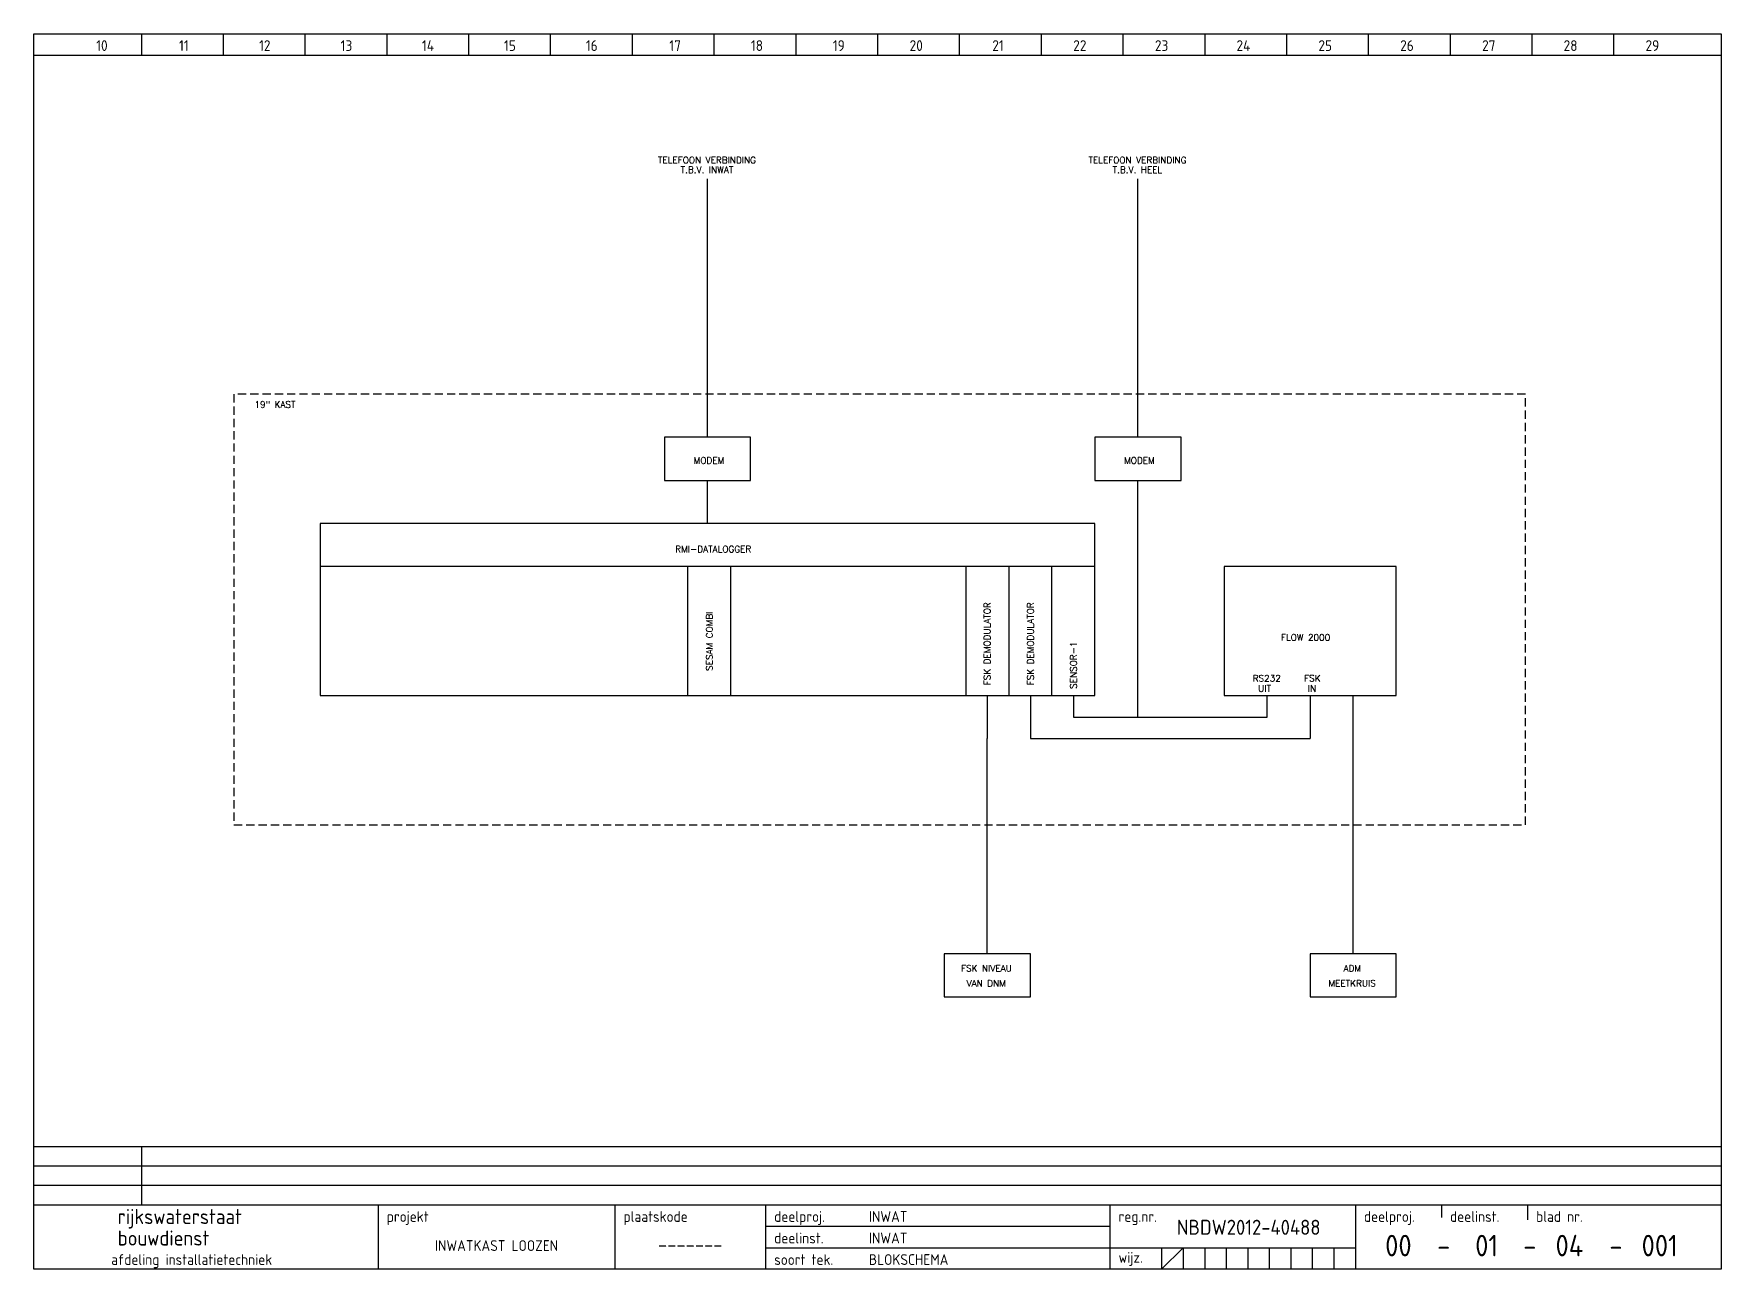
# Model space of a CAD drawing. Extents: x 20 to 412, y 5 to 292.
import ezdxf
from ezdxf.enums import TextEntityAlignment as Align

# ---------------------------------------------------------------- set-up
doc = ezdxf.new("R2010")
doc.units = 0
doc.header["$LTSCALE"] = 0.3
doc.header["$MEASUREMENT"] = 0
doc.linetypes.add('HIDDEN', pattern=[9.525, 6.35, -3.175])
for name, color, linetype in [('050', 2, 'CONTINUOUS'), ('40', 1, 'CONTINUOUS'), ('41', 2, 'CONTINUOUS'), ('42', 3, 'CONTINUOUS'), ('70', 1, 'CONTINUOUS'), ('71', 2, 'CONTINUOUS'), ('72', 3, 'CONTINUOUS'), ('L018', 7, 'CONTINUOUS')]:
    doc.layers.add(name, color=color, linetype=linetype)
doc.styles.add('NEN', font='ISO')
doc.styles.add('ROMAND', font='ROMAND.shx')

# ---------------------------------------------------------------- blocks, each defined once
blk = doc.blocks.new('NUMMERS')
at = {"layer": '70'}
for p, q in [((45, 292), (45, 287)), ((64, 292), (64, 287)), ((83, 292), (83, 287)), ((102, 292), (102, 287)), ((121, 292), (121, 287)), ((140, 292), (140, 287)), ((159, 292), (159, 287)), ((178, 292), (178, 287)), ((197, 292), (197, 287)), ((216, 292), (216, 287)), ((235, 292), (235, 287)), ((254, 292), (254, 287)), ((273, 292), (273, 287)), ((292, 292), (292, 287)), ((311, 292), (311, 287)), ((330, 292), (330, 287)), ((349, 292), (349, 287)), ((368, 292), (368, 287)), ((387, 292), (387, 287)), ((20, 287), (412, 287))]:
    blk.add_line(p, q, dxfattribs=at)
at = {"layer": '40', "style": 'NEN'}
blk.add_text('10', height=2.5, dxfattribs=at).set_placement((34.5, 288))
for s, p in [('11', (56, 288)), ('12', (75, 288)), ('13', (94, 288)), ('14', (113, 288)), ('15', (132, 288)), ('16', (151, 288))]:
    blk.add_text(s, height=2.5, dxfattribs=at).set_placement(p, align=Align.RIGHT)
for s, p in [('17', (169, 288)), ('18', (188, 288)), ('19', (207, 288)), ('20', (225, 288)), ('21', (244, 288)), ('22', (263, 288)), ('23', (282, 288)), ('24', (301, 288)), ('25', (320, 288)), ('26', (339, 288)), ('27', (358, 288)), ('28', (377, 288)), ('29', (396, 288))]:
    blk.add_text(s, height=2.5, dxfattribs=at).set_placement(p, align=Align.CENTER)

msp = doc.modelspace()

# ---------------------------------------------------------------- linework, layer by layer
at = {"layer": '050'}
for p, q in [((176.51, 198.26), (176.51, 258.26)), ((276.51, 198.26), (276.51, 258.26)), ((186.51, 198.26), (166.51, 198.26)), ((166.51, 198.26), (166.51, 188.26)), ((186.51, 188.26), (186.51, 198.26)), ((286.51, 198.26), (266.51, 198.26)), ((266.51, 198.26), (266.51, 188.26)), ((286.51, 188.26), (286.51, 198.26)), ((166.51, 188.26), (176.51, 188.26)), ((176.51, 178.26), (176.51, 188.26)), ((176.51, 188.26), (186.51, 188.26)), ((266.51, 188.26), (276.51, 188.26)), ((276.51, 133.26), (276.51, 188.26)), ((276.51, 188.26), (286.51, 188.26)), ((266.51, 178.26), (86.51, 178.26)), ((86.51, 178.26), (86.51, 138.26)), ((266.51, 138.26), (266.51, 178.26)), ((266.51, 168.26), (86.51, 168.26)), ((171.88, 168.26), (171.88, 138.26)), ((181.88, 168.26), (181.88, 138.26)), ((236.51, 168.26), (236.51, 138.26)), ((246.51, 168.26), (246.51, 138.26)), ((256.51, 138.26), (256.51, 168.26)), ((336.51, 168.26), (296.51, 168.26)), ((296.51, 168.26), (296.51, 138.26)), ((336.51, 138.26), (336.51, 168.26)), ((86.51, 138.26), (266.51, 138.26)), ((241.51, 138.26), (241.51, 128.26)), ((251.51, 138.26), (251.51, 128.26)), ((261.51, 138.26), (261.51, 133.26)), ((296.51, 138.26), (336.51, 138.26)), ((306.51, 133.26), (306.51, 138.26)), ((316.51, 138.26), (316.51, 128.26)), ((326.51, 78.26), (326.51, 138.26)), ((261.51, 133.26), (306.51, 133.26)), ((241.51, 78.26), (241.51, 128.26)), ((251.51, 128.26), (316.51, 128.26)), ((251.51, 78.26), (231.51, 78.26)), ((231.51, 78.26), (231.51, 68.26)), ((251.51, 68.26), (251.51, 78.26)), ((336.51, 78.26), (316.51, 78.26)), ((316.51, 78.26), (316.51, 68.26)), ((336.51, 68.26), (336.51, 78.26)), ((231.51, 68.26), (241.51, 68.26)), ((241.51, 68.26), (251.51, 68.26)), ((316.51, 68.26), (326.51, 68.26)), ((326.51, 68.26), (336.51, 68.26))]:
    msp.add_line(p, q, dxfattribs=at)
at = {"layer": '050', "linetype": 'HIDDEN'}
msp.add_lwpolyline([(66.51, 108.26), (366.51, 108.26), (366.51, 208.26), (66.51, 208.26)], close=True, dxfattribs=at)
at = {"layer": '40'}
msp.add_line((282, 5), (287, 10), dxfattribs=at)
at = {"layer": '70'}
for p, q in [((20, 33.5), (412, 33.5)), ((20, 29), (412, 29)), ((20, 24.5), (412, 24.5)), ((100, 20), (100, 5)), ((155, 20), (155, 5)), ((190, 20), (190, 5)), ((270, 20), (270, 5)), ((327, 20), (327, 5)), ((347, 20), (347, 17)), ((367, 20), (367, 16.5)), ((190, 15), (270, 15)), ((190, 10), (327, 10)), ((287, 10), (287, 5)), ((292, 10), (292, 5)), ((297, 10), (297, 5)), ((302, 10), (302, 5)), ((307, 10), (307, 5)), ((312, 10), (312, 5)), ((317, 10), (317, 5)), ((322, 10), (322, 5))]:
    msp.add_line(p, q, dxfattribs=at)
at = {"layer": '71'}
for p, q in [((45, 33.5), (45, 20)), ((282, 10), (282, 5))]:
    msp.add_line(p, q, dxfattribs=at)
at = {"layer": '72'}
for p, q in [((20, 5), (20, 292)), ((20, 292), (412, 292)), ((412, 292), (412, 5)), ((20, 20), (412, 20)), ((412, 5), (20, 5))]:
    msp.add_line(p, q, dxfattribs=at)

# ---------------------------------------------------------------- block references
at = {"layer": '42'}
msp.add_blockref('NUMMERS', (0, 0), dxfattribs=at)

# ---------------------------------------------------------------- texts
at = {"layer": '40', "style": 'NEN'}
for s, p in [('projekt', (102, 16)), ('plaatskode', (157, 16)), ('deelproj.', (192, 16)), ('INWAT', (214, 16)), ('reg.nr.', (272, 16)), ('deelproj.', (329, 16)), ('deelinst.', (349, 16)), ('blad nr.', (369, 16)), ('deelinst.', (192, 11)), ('INWAT', (214, 11)), ('afdeling installatietechniek', (38, 6)), ('soort tek.', (192, 6)), ('BLOKSCHEMA', (214, 6)), ('wijz.', (272, 6.5))]:
    msp.add_text(s, height=2.5, dxfattribs=at).set_placement(p)
msp.add_text('INWATKAST LOOZEN', height=2.5, dxfattribs=at).set_placement((127.5, 9.25), align=Align.CENTER)
at = {"layer": '41', "style": 'NEN'}
for s, p in [('rijkswaterstaat', (39.5, 15.5)), ('bouwdienst', (39.5, 10.5))]:
    msp.add_text(s, height=3.5, dxfattribs=at).set_placement(p)
msp.add_text('-------', height=3.5, dxfattribs=at).set_placement((172.5, 9), align=Align.CENTER)
at = {"layer": '42', "style": 'NEN'}
for s, height, p in [('NBDW2012-40488', 3.5, (285.53, 13)), ('04', 5, (373.5, 8)), ('001', 5, (393.5, 8)), ('-', 5, (346, 8)), ('-', 5, (366, 8)), ('-', 5, (386, 8))]:
    msp.add_text(s, height=height, dxfattribs=at).set_placement(p)
for s, p in [('00', (337, 8)), ('01', (357.5, 8))]:
    msp.add_text(s, height=5, dxfattribs=at).set_placement(p, align=Align.CENTER)
at = {"layer": 'L018', "style": 'ROMAND'}
for s, height, p in [('TELEFOON VERBINDING', 1.5095, (176.39, 261.9)), ('TELEFOON VERBINDING', 1.5095, (276.39, 261.9)), ('T.B.V. INWAT', 1.5095, (176.39, 259.65)), ('T.B.V. HEEL', 1.5095, (276.39, 259.65)), ('19" KAST', 1.51, (76.05, 205.12)), ('MODEM', 1.51, (176.85, 192.12)), ('MODEM', 1.51, (276.85, 192.12)), ('RMI-DATALOGGER', 1.5095, (177.85, 171.53)), ('FLOW 2000', 1.51, (315.44, 151.02)), ('RS232 ', 1.51, (306.94, 141.52)), ('FSK', 1.51, (317.01, 141.53)), ('UIT', 1.51, (305.91, 139.15)), ('IN', 1.51, (316.94, 139.15)), ('FSK NIVEAU', 1.51, (241.3, 74.15)), ('ADM', 1.51, (326.3, 74.15)), ('VAN DNM', 1.51, (241.26, 70.67)), ('MEETKRUIS', 1.51, (326.26, 70.67))]:
    msp.add_text(s, height=height, dxfattribs=at).set_placement(p, align=Align.CENTER)
for s, height, p in [('SESAM COMBI', 1.5095, (177.7, 150.88)), ('FSK DEMODULATOR', 1.5095, (242.24, 150.3)), ('FSK DEMODULATOR', 1.5095, (252.29, 150.28)), ('SENSOR-1', 1.51, (262.27, 145.32))]:
    msp.add_text(s, height=height, rotation=90, dxfattribs=at).set_placement(p, align=Align.CENTER)

doc.saveas('drawing.dxf')
